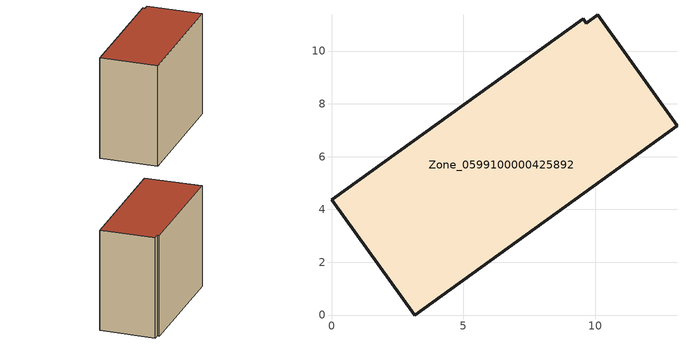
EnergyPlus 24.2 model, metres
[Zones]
Zone_0599100000425892
 floor ground (C_G): 0,4.36 9.54,11.23 9.66,11.06 10.1,11.37 13.09,7.17 3.15,0 z0
 wall outside (C_F): 0,4.36 3.15,0 13.09,7.17 10.1,11.37 9.66,11.06 9.54,11.23 0,4.36 z0:9.65
 roof outside (C_R): 9.54,11.23 0,4.36 3.15,0 13.09,7.17 10.1,11.37 9.66,11.06 z9.65
[BUILDING]
Pand.0599100000425892: North Axis=0; Terrain=City; Loads Convergence Tolerance Value=0.04; Temperature Convergence Tolerance Value=0.4; Solar Distribution=FullExterior; Maximum Number of Warmup Days=25; Minimum Number of Warmup Days=1
[Site:Location]
Rotterdam.The.Hague.AP_ZH_NLD Design_Conditions: Latitude=51.96; Longitude=4.45; Time Zone=1; Elevation=-4.5
[SITE:GROUNDTEMPERATURE:BUILDINGSURFACE]
18, 18, 18, 18, 18, 18, 18, 18, 18, 18, 18, 18
[MATERIAL] Thermal Absorptance=0.9; Solar Absorptance=0.7; Visible Absorptance=0.7
Name | Roughness | Thickness | Conductivity | Density | Specific Heat
G.TI.2006-2014 | MediumSmooth | 0.15 | 0.06 | 540 | 1210
F.TI.2006-2014 | Rough | 0.3 | 0.12 | 1920 | 840
R.TI.2006-2014 | MediumRough | 0.2 | 0.08 | 1500 | 1000
[CONSTRUCTION]
C_G: G.TI.2006-2014
C_F: F.TI.2006-2014
C_R: R.TI.2006-2014
[ZONE]
Zone_0599100000425892: Type=1; Multiplier=1; Ceiling Height=Autocalculate; Volume=Autocalculate; Floor Area=autocalculate; Part of Total Floor Area=Yes
[ZONEINFILTRATION:DESIGNFLOWRATE]
Infil_Zone_0599100000425892: Zone or ZoneList or Space or SpaceList=Zone_0599100000425892; Schedule=AlwaysOn; Design Flow Rate Calculation Method=Flow/Area; Flow Rate per Floor Area=0.0015; Constant Term Coefficient=1; Temperature Term Coefficient=0; Velocity Term Coefficient=0; Velocity Squared Term Coefficient=0
[HVACTEMPLATE:ZONE:IDEALLOADSAIRSYSTEM]
Zone_0599100000425892: Maximum Heating Supply Air Temperature=50; Minimum Cooling Supply Air Temperature=13; Maximum Heating Supply Air Humidity Ratio=0.0156; Minimum Cooling Supply Air Humidity Ratio=0.0077; Heating Limit=NoLimit; Cooling Limit=NoLimit; Dehumidification Control Type=ConstantSensibleHeatRatio; Cooling Sensible Heat Ratio=0.7; Dehumidification Setpoint=60; Humidification Control Type=None; Humidification Setpoint=30; Outdoor Air Method=None; Outdoor Air Flow Rate per Person=0.00944; Outdoor Air Flow Rate per Zone Floor Area=0; Outdoor Air Flow Rate per Zone=0; Demand Controlled Ventilation Type=None; Outdoor Air Economizer Type=NoEconomizer; Heat Recovery Type=None; Sensible Heat Recovery Effectiveness=0.7; Latent Heat Recovery Effectiveness=0.65
[ZONECONTROL:THERMOSTAT]
ThermostatControl_Zone_0599100000425892: Zone or ZoneList=Zone_0599100000425892; Control Type Schedule=DualSetpointControlType; Control 1=Thermostat_Zone_0599100000425892; Temperature Difference Between Cutout And Setpoint=0
[THERMOSTATSETPOINT:DUALSETPOINT]
Thermostat_Zone_0599100000425892: Heating Setpoint Temperature Schedule=HeatingSetpoint_Zone_0599100000425892; Cooling Setpoint Temperature Schedule=CoolingSetpoint_Zone_0599100000425892
[SCHEDULE:COMPACT]
HeatingSetpoint_Zone_0599100000425892: Through: 12/31, For: AllDays, Until: 24:00, 21
CoolingSetpoint_Zone_0599100000425892: Through: 12/31, For: AllDays, Until: 24:00, 24
DualSetpointControlType: Through: 12/31, For: AllDays, Until: 24:00, 4
AlwaysOn: Through: 12/31, For: AllDays, Until: 24:00, 1
